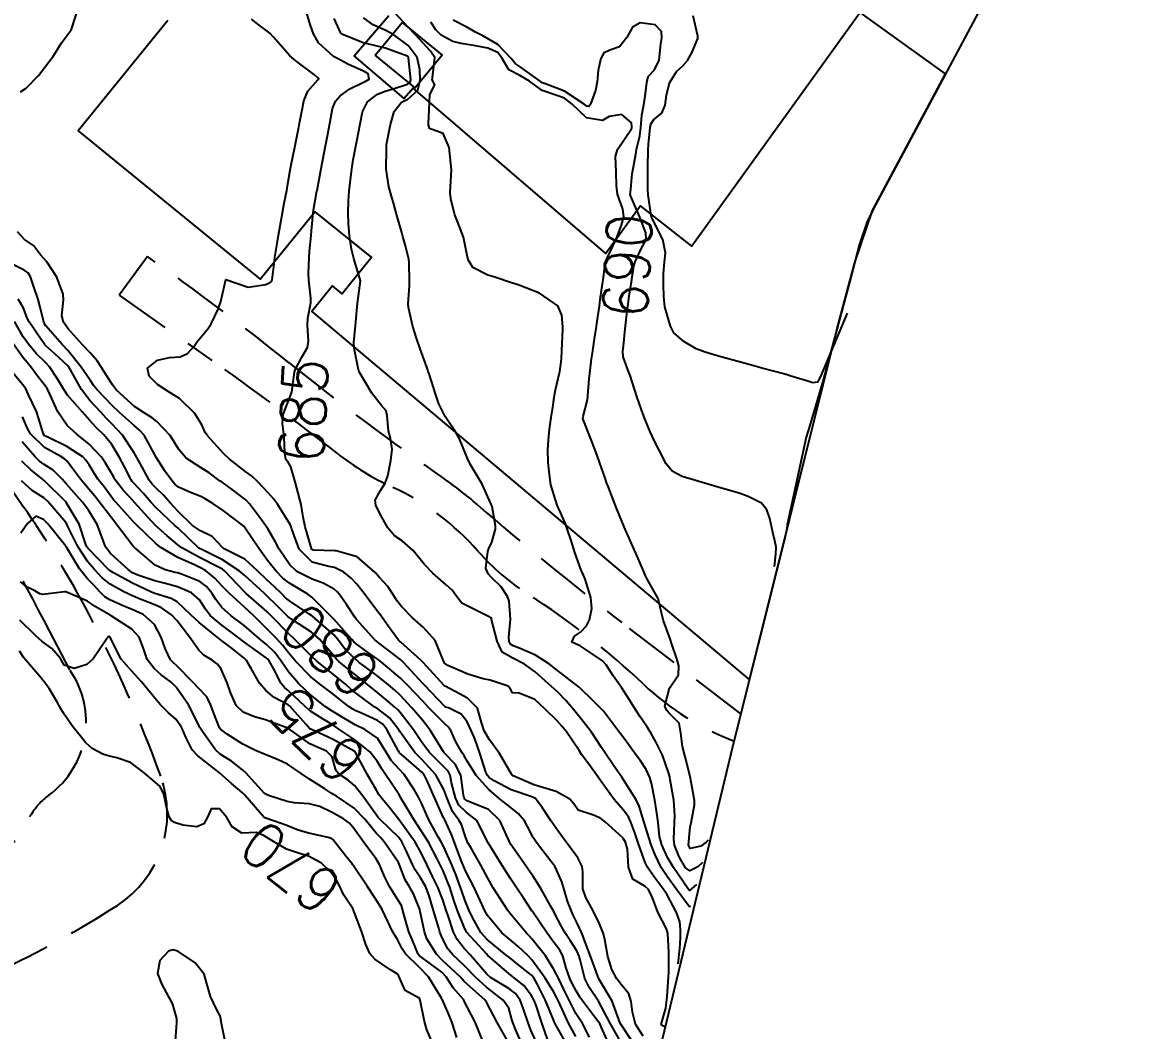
# Model space of a CAD drawing. Header units: metres. Extents: x 298520 to 308411, y 7433745 to 7450750.
# Drawn here: x 300615.8 to 300715.9, y 7446484.9 to 7446574.8 of the extents above; entities that cross this region are included whole.
import ezdxf
from ezdxf.enums import TextEntityAlignment as Align

# ---------------------------------------------------------------- set-up
doc = ezdxf.new("R2010")
doc.units = ezdxf.units.M
doc.header["$LTSCALE"] = 10
doc.linetypes.add('DASHED', pattern=[0.75, 0.5, -0.25])
for name, color, linetype in [('Area', 45, 'Continuous'), ('Cotas', 45, 'Continuous'), ('Curvas de Nivel 1m', 11, 'Continuous'), ('Curvas de Nivel 5m', 15, 'Continuous'), ('Edificações', 30, 'Continuous'), ('Vias Secundárias', 230, 'DASHED')]:
    doc.layers.add(name, color=color, linetype=linetype)
doc.styles.add('Style-STANDARD', font='STANDARD.shx')

msp = doc.modelspace()

# ---------------------------------------------------------------- linework, layer by layer
at = {"layer": 'Area'}
msp.add_polyline3d([(300715.94, 7446603.59, 692.84), (300691.58, 7446558, 695.87), (300691.55, 7446557.91, 695.95), (300691.09, 7446556.93, 696.17), (300690.4, 7446554.92, 696.86), (300689.6, 7446551.84, 697.11), (300687.2, 7446542.88, 696.89), (300685.98, 7446538.75, 697.65), (300685.67, 7446537.78, 697.34), (300683.99, 7446529.97, 698.82), (300683.94, 7446529.6, 698.91), (300683.72, 7446528.53, 699.07), (300679.14, 7446510.29, 690), (300672.63, 7446483.19, 680.59), (300671.78, 7446477.96, 678.68), (300671.01, 7446474.67, 679.31), (300670.6, 7446471.24, 676.88), (300669.1, 7446453.65, 670.8), (300667.66, 7446445.62, 668.31), (300667.32, 7446439.61, 668.87), (300666.65, 7446432.79, 668.11)], dxfattribs=at)
at = {"layer": 'Curvas de Nivel 1m', "flags": 128}
for points, elevation in [([(300615.61, 7446568.61), (300616.12, 7446568.92), (300617.21, 7446570.07), (300618.15, 7446571.3), (300618.48, 7446571.72), (300618.68, 7446572.05), (300619.25, 7446572.97), (300620.07, 7446574.04), (300620.11, 7446574.11), (300620.19, 7446574.29), (300620.73, 7446576.03), (300620.49, 7446577.77), (300620.4, 7446578.04), (300620.36, 7446578.17), (300620.24, 7446578.55), (300619.36, 7446580.05), (300618.26, 7446581), (300617.55, 7446581.35), (300616.27, 7446581.87), (300615.85, 7446582.09), (300614.29, 7446583.2)], 683), ([(300676.42, 7446499.85), (300676, 7446499.47), (300675.29, 7446499.1), (300674.91, 7446499.38), (300674.36, 7446500.34), (300673.92, 7446501.39), (300673.86, 7446501.92), (300673.94, 7446503.39), (300673.96, 7446504), (300673.88, 7446505.39), (300673.55, 7446507.23), (300673.52, 7446507.4), (300673.5, 7446507.5), (300673.4, 7446507.87), (300672.85, 7446509.41), (300672.28, 7446510.56), (300671.81, 7446511.42), (300671.45, 7446511.98), (300670.87, 7446512.84), (300670.48, 7446513.43), (300670.1, 7446514.07), (300669.48, 7446515.05), (300669.2, 7446515.45), (300668.47, 7446516.49), (300667.83, 7446517.47), (300667.52, 7446517.84), (300666.42, 7446518.59), (300665.53, 7446519.17), (300665.31, 7446519.27), (300664.76, 7446519.5), (300665.01, 7446520.03), (300665.55, 7446520.4), (300666.09, 7446520.95), (300666.36, 7446521.48), (300666.56, 7446522.49), (300666.47, 7446523.48), (300665.96, 7446525.13), (300665.8, 7446525.49), (300665.61, 7446525.93), (300665.05, 7446527.5), (300664.7, 7446528.56), (300664.39, 7446529.51), (300664.21, 7446530.06), (300663.67, 7446531.27), (300663.55, 7446531.52), (300663.47, 7446531.73), (300662.91, 7446533.53), (300662.77, 7446534.47), (300662.65, 7446535.53), (300662.62, 7446536.65), (300662.69, 7446537.53), (300662.79, 7446538.5), (300662.93, 7446539.53), (300663.04, 7446540.27), (300663.23, 7446541.53), (300663.31, 7446542.01), (300663.67, 7446543.52), (300663.7, 7446543.65), (300663.84, 7446544.76), (300663.89, 7446545.52), (300663.96, 7446547.43), (300663.97, 7446547.52), (300663.98, 7446547.62), (300663.88, 7446548.66), (300663.51, 7446549.52), (300661.9, 7446550.65), (300660.13, 7446551.33), (300659.91, 7446551.4), (300659.79, 7446551.44), (300659.4, 7446551.57), (300657.92, 7446552.05), (300657.27, 7446552.25), (300655.93, 7446552.94), (300655.53, 7446553.61), (300655.4, 7446554.16), (300655.11, 7446555.62), (300654.58, 7446557.03), (300654.35, 7446557.63), (300654.01, 7446558.91), (300653.91, 7446559.53), (300653.91, 7446559.63), (300654.03, 7446561.63), (300653.84, 7446563.63), (300653.31, 7446564.87), (300652.08, 7446565.32), (300651.99, 7446565.66), (300651.99, 7446565.75), (300652.07, 7446567.66), (300652.07, 7446567.69), (300652.11, 7446568.36), (300652.55, 7446569.23), (300652.33, 7446569.66), (300652.34, 7446569.86), (300652.55, 7446571.65), (300652.16, 7446572.22), (300650.84, 7446573.67), (300650.19, 7446574.38), (300648.97, 7446575.69)], 688), ([(300673.09, 7446485.2), (300673.06, 7446485.2), (300673.03, 7446485.21), (300672.96, 7446485.23), (300672.75, 7446485.4), (300673.15, 7446486.86), (300673.28, 7446487.89), (300673.41, 7446490.07), (300673.43, 7446491.85), (300673.34, 7446493.52), (300673.23, 7446493.92), (300672.45, 7446495.41), (300671.97, 7446496.7), (300671.62, 7446497.42), (300671.28, 7446497.73), (300670.2, 7446498.35), (300669.84, 7446499.44), (300669.73, 7446501.03), (300669.63, 7446501.45), (300669.55, 7446501.67), (300669.33, 7446502.04), (300667.74, 7446503.47), (300667.35, 7446503.76), (300666.79, 7446504.04), (300665.35, 7446504.52), (300664.94, 7446505.08), (300664.58, 7446505.5), (300663.37, 7446506.19), (300662.47, 7446506.43), (300661.38, 7446506.78), (300659.54, 7446507.57), (300659.44, 7446507.62), (300659.39, 7446507.71), (300658.31, 7446509.58), (300657.43, 7446510.79), (300656.95, 7446511.59), (300656.73, 7446512.32), (300656.36, 7446513.6), (300655.47, 7446514.51), (300654.76, 7446514.9), (300653.48, 7446515.56), (300653.38, 7446515.64), (300651.81, 7446517.36), (300651.54, 7446517.66), (300651.51, 7446517.68), (300651.3, 7446517.88), (300649.53, 7446519.49), (300649.42, 7446519.57), (300649.31, 7446519.68), (300648.57, 7446520.68), (300647.85, 7446521.71), (300647.73, 7446521.87), (300647.57, 7446522.1), (300646.35, 7446523.72), (300645.59, 7446524.66), (300645.08, 7446525.22), (300644.45, 7446525.74), (300643.61, 7446526.16), (300643.11, 7446526.26), (300641.62, 7446526.64), (300640.45, 7446527.79), (300639.77, 7446529.68), (300639.74, 7446529.8), (300639.66, 7446530.01), (300638.52, 7446531.82), (300638.16, 7446532.3), (300637.69, 7446532.83), (300636.74, 7446533.84), (300636.21, 7446534.34), (300635.71, 7446534.71), (300634.21, 7446535.87), (300633.73, 7446536.31), (300632.3, 7446537.89), (300632.08, 7446538.22), (300631.76, 7446538.9), (300631.15, 7446539.91), (300629.79, 7446541.25), (300628.67, 7446541.93), (300627.81, 7446542.48), (300627.08, 7446543.22), (300626.93, 7446543.95), (300627.83, 7446544.66), (300628.88, 7446544.89), (300629.83, 7446544.97), (300630.5, 7446545.25), (300631.08, 7446545.91), (300631.39, 7446546.36), (300631.86, 7446546.93), (300632.32, 7446547.44), (300632.61, 7446547.89), (300633.22, 7446549.22), (300633.46, 7446549.88), (300633.91, 7446551.87), (300635.91, 7446551.17), (300637.49, 7446551.41), (300637.91, 7446551.62), (300638.04, 7446551.82), (300638.26, 7446553.5), (300638.29, 7446553.82), (300638.53, 7446555.24), (300638.62, 7446555.81), (300638.81, 7446556.98), (300638.97, 7446557.81), (300639.13, 7446558.68), (300639.34, 7446559.81), (300639.44, 7446560.38), (300639.69, 7446561.8), (300639.74, 7446562.1), (300640.06, 7446563.66), (300640.09, 7446563.78), (300640.09, 7446563.8), (300640.42, 7446565.45), (300640.49, 7446565.8), (300640.75, 7446567.15), (300640.88, 7446567.79), (300641.24, 7446568.67), (300642.13, 7446569.66), (300642.22, 7446569.78), (300642.18, 7446569.83), (300642.13, 7446569.86), (300641.81, 7446570.11), (300640.15, 7446571.35), (300639.63, 7446571.81), (300638.18, 7446573.49), (300637.83, 7446573.83), (300636.89, 7446574.54), (300636.2, 7446575.07)], 684), ([(300675.38, 7446495.89), (300675.25, 7446495.91), (300674.14, 7446497.39), (300673.28, 7446498.59), (300672.75, 7446499.41), (300672.19, 7446500.53), (300671.85, 7446501.41), (300671.34, 7446503.03), (300671.25, 7446503.33), (300671.22, 7446503.42), (300670.79, 7446504.86), (300670.51, 7446505.43), (300669.39, 7446507.22), (300669.24, 7446507.45), (300668.85, 7446508), (300667.84, 7446509.47), (300667.42, 7446510.11), (300666.53, 7446511.48), (300665.46, 7446512.85), (300665.16, 7446513.19), (300664.91, 7446513.5), (300664.25, 7446514.29), (300663.48, 7446515.07), (300663, 7446515.52), (300661.5, 7446516.84), (300660.56, 7446517.55), (300659.52, 7446518.06), (300658.57, 7446518.62), (300658.11, 7446519.58), (300657.62, 7446521.53), (300657.61, 7446521.59), (300657.6, 7446521.63), (300657.56, 7446521.67), (300657.35, 7446521.8), (300655.57, 7446522.67), (300654.95, 7446522.99), (300654.45, 7446523.63), (300654.09, 7446524.14), (300653.59, 7446524.6), (300652.37, 7446525.65), (300651.61, 7446526.45), (300650.62, 7446527.67), (300649.64, 7446528.53), (300648.95, 7446528.99), (300648.35, 7446529.7), (300647.67, 7446530.92), (300647.29, 7446531.71), (300647.24, 7446532.17), (300647.7, 7446533.04), (300648.12, 7446533.7), (300648.36, 7446534.35), (300648.63, 7446535.7), (300648.74, 7446536.69), (300648.61, 7446537.7), (300648.42, 7446538.36), (300648.31, 7446539.7), (300648.2, 7446540.13), (300647.78, 7446540.64), (300646.95, 7446541.72), (300645.82, 7446543.63), (300645.77, 7446543.73), (300645.75, 7446543.81), (300645.35, 7446545.73), (300645.33, 7446546.26), (300645.48, 7446547.73), (300645.52, 7446548.09), (300645.66, 7446549.73), (300645.68, 7446549.94), (300645.91, 7446551.73), (300645.34, 7446553.74), (300645.12, 7446554.57), (300644.93, 7446555.74), (300644.86, 7446556.86), (300644.83, 7446557.74), (300644.84, 7446558.9), (300644.91, 7446559.74), (300645.02, 7446560.74), (300645.14, 7446561.74), (300645.26, 7446562.52), (300645.5, 7446563.74), (300645.59, 7446564.21), (300645.89, 7446565.73), (300645.92, 7446565.89), (300646.09, 7446566.81), (300646.54, 7446567.72), (300647.43, 7446568.39), (300648.12, 7446568.66), (300648.92, 7446568.9), (300650.13, 7446569.27), (300650.35, 7446569.45), (300650.4, 7446569.68), (300650.22, 7446571.62), (300650.2, 7446571.68), (300650.15, 7446571.74), (300650.02, 7446571.82), (300648.16, 7446572.48), (300647.17, 7446572.72), (300646.17, 7446572.98), (300644.27, 7446573.75), (300644.18, 7446573.82), (300643.59, 7446575.15)], 686), ([(300675.9, 7446497.87), (300675.27, 7446497.35), (300675.23, 7446497.38), (300675.12, 7446497.53), (300673.84, 7446499.39), (300673.31, 7446500.29), (300672.79, 7446501.41), (300672.59, 7446502.15), (300672.46, 7446503.41), (300672.33, 7446504.44), (300672.18, 7446505.41), (300671.89, 7446506.91), (300671.74, 7446507.42), (300671.4, 7446508.15), (300670.9, 7446508.92), (300670.51, 7446509.43), (300669.43, 7446510.9), (300669.02, 7446511.45), (300667.59, 7446513.34), (300667.49, 7446513.47), (300667.46, 7446513.5), (300666.69, 7446514.26), (300665.48, 7446515.44), (300665.46, 7446515.47), (300665.43, 7446515.49), (300663.5, 7446516.98), (300662.79, 7446517.53), (300661.52, 7446518.33), (300660.16, 7446518.92), (300659.53, 7446519.18), (300659.3, 7446519.33), (300659.19, 7446519.57), (300659.15, 7446519.95), (300659.29, 7446521.56), (300659.18, 7446523.17), (300659.04, 7446523.57), (300658.47, 7446524.45), (300657.6, 7446525.26), (300657.32, 7446525.59), (300657.09, 7446526.11), (300657.27, 7446527.59), (300657.38, 7446527.85), (300657.64, 7446528.43), (300657.96, 7446529.59), (300657.96, 7446529.88), (300657.67, 7446531.59), (300656.77, 7446533.6), (300655.72, 7446535.39), (300655.64, 7446535.53), (300655.6, 7446535.61), (300655.46, 7446535.88), (300654.74, 7446537.63), (300654.39, 7446538.26), (300653.77, 7446539.18), (300653.59, 7446539.45), (300653.47, 7446539.63), (300652.9, 7446540.76), (300652.61, 7446541.65), (300652.05, 7446543.43), (300651.96, 7446543.66), (300651.92, 7446543.76), (300651.83, 7446544.03), (300651.24, 7446545.67), (300650.91, 7446546.62), (300650.59, 7446547.67), (300650.2, 7446549.36), (300650.18, 7446549.68), (300650.28, 7446551.3), (300650.29, 7446551.68), (300650.27, 7446553.34), (300650.24, 7446553.68), (300649.95, 7446554.85), (300649.77, 7446555.49), (300649.71, 7446555.68), (300649.61, 7446556.04), (300649.14, 7446557.69), (300648.89, 7446558.58), (300648.56, 7446559.7), (300648.45, 7446560.13), (300648.22, 7446561.71), (300648.25, 7446563.52), (300648.24, 7446563.71), (300648.25, 7446563.89), (300648.59, 7446565.69), (300648.93, 7446566.85), (300649.58, 7446567.69), (300649.94, 7446567.85), (300650.11, 7446567.92), (300651.03, 7446568.76), (300651.24, 7446569.67), (300651.23, 7446570.58), (300650.99, 7446571.67), (300650.17, 7446572.73), (300648.89, 7446573.69), (300648.19, 7446574.07), (300647.04, 7446574.57), (300646.2, 7446575.2)], 687), ([(300676.94, 7446501.83), (300676.76, 7446501.66), (300676.29, 7446501.31), (300675.32, 7446501.1), (300675.18, 7446501.38), (300675.34, 7446503.02), (300675.41, 7446503.37), (300675.72, 7446505), (300675.72, 7446505.37), (300675.39, 7446507.18), (300675.35, 7446507.37), (300674.96, 7446508.93), (300674.84, 7446509.38), (300674.63, 7446510.18), (300674.48, 7446511.38), (300674.35, 7446512.28), (300673.46, 7446513.18), (300673.25, 7446513.4), (300673.07, 7446513.8), (300673.48, 7446515.4), (300674.29, 7446516.6), (300674.32, 7446517.39), (300674.14, 7446518.01), (300673.67, 7446519.4), (300673.64, 7446519.5), (300673.54, 7446519.79), (300672.95, 7446521.41), (300672.73, 7446522.24), (300672.46, 7446523.41), (300671.6, 7446524.92), (300671.42, 7446525.24), (300671.34, 7446525.42), (300671.17, 7446525.87), (300670.48, 7446527.44), (300670.22, 7446528.03), (300669.65, 7446529.31), (300669.61, 7446529.4), (300669.59, 7446529.44), (300669.01, 7446530.8), (300668.75, 7446531.45), (300668.17, 7446532.99), (300667.98, 7446533.47), (300667.9, 7446533.67), (300667.71, 7446534.21), (300667.26, 7446535.47), (300666.99, 7446536.23), (300666.53, 7446537.48), (300665.77, 7446539.37), (300665.75, 7446539.46), (300665.75, 7446539.49), (300665.77, 7446539.63), (300666.16, 7446541.12), (300666.19, 7446541.49), (300666.32, 7446542.98), (300666.37, 7446543.48), (300666.53, 7446544.79), (300666.64, 7446545.48), (300666.79, 7446546.55), (300666.93, 7446547.48), (300667.05, 7446548.31), (300667.23, 7446549.48), (300667.31, 7446550.07), (300667.5, 7446551.47), (300667.56, 7446551.84), (300667.79, 7446553.47), (300667.82, 7446553.59), (300667.95, 7446553.83), (300668.74, 7446555.46), (300669.21, 7446556.69), (300669.41, 7446557.45), (300669.31, 7446558.13), (300668.86, 7446559.46), (300668.76, 7446560.2), (300668.73, 7446561.46), (300668.67, 7446562.84), (300668.84, 7446563.46), (300670.08, 7446565.31), (300670.12, 7446565.4), (300670.12, 7446565.44), (300670.09, 7446565.83), (300669.24, 7446566.59), (300668.09, 7446566.39), (300667.51, 7446566.05), (300666.09, 7446566.29), (300664.79, 7446567.5), (300664.11, 7446568.03), (300663.34, 7446568.3), (300662.12, 7446568.71), (300660.99, 7446569.55), (300660.14, 7446570.06), (300659.14, 7446570.57), (300658.56, 7446571.58), (300658.16, 7446572.1), (300657.27, 7446572.49), (300656.17, 7446572.7), (300654.89, 7446572.91), (300654.17, 7446573.09), (300653.13, 7446573.65), (300652.65, 7446574.12), (300652.19, 7446574.82)], 689), ([(300689.33, 7446548.86), (300686.96, 7446543.21), (300686.68, 7446542.7), (300686.27, 7446542.64), (300685.82, 7446542.78), (300684.22, 7446543.27), (300683.91, 7446543.37), (300683.82, 7446543.39), (300683.68, 7446543.43), (300681.83, 7446543.91), (300681, 7446544.14), (300679.83, 7446544.48), (300679.17, 7446544.66), (300677.84, 7446545.01), (300676.65, 7446545.36), (300675.85, 7446545.68), (300674.77, 7446546.31), (300673.87, 7446547.11), (300673.71, 7446547.4), (300673.58, 7446547.7), (300673.06, 7446549.41), (300672.99, 7446550.33), (300672.95, 7446551.41), (300672.95, 7446552.39), (300673.05, 7446553.41), (300673.14, 7446554.22), (300672.9, 7446555.41), (300671.98, 7446557.24), (300671.89, 7446557.42), (300671.84, 7446557.57), (300671.57, 7446559.42), (300671.55, 7446559.89), (300671.54, 7446561.42), (300671.55, 7446561.91), (300671.57, 7446563.42), (300671.61, 7446563.89), (300671.76, 7446565.42), (300671.81, 7446565.7), (300672.09, 7446566.13), (300672.81, 7446566.7), (300673.09, 7446567.41), (300673.22, 7446568.3), (300673.49, 7446569.4), (300674.14, 7446570.45), (300674.65, 7446570.88), (300675.1, 7446571.38), (300675.48, 7446572.07), (300676, 7446573.37), (300676, 7446573.56), (300675.58, 7446575.38)], 691), ([(300671.12, 7446484.36), (300670.46, 7446485.43), (300670.19, 7446486.48), (300670.07, 7446487.44), (300669.86, 7446488.14), (300669.17, 7446488.97), (300668.78, 7446489.45), (300668.35, 7446490.29), (300667.98, 7446491.46), (300667.71, 7446492.97), (300667.59, 7446493.47), (300667.23, 7446494.38), (300666.71, 7446495.48), (300666.03, 7446496.72), (300665.76, 7446497.49), (300665.75, 7446499.02), (300665.69, 7446499.49), (300665.3, 7446500.25), (300664.4, 7446501.5), (300663.93, 7446502.11), (300663.34, 7446502.94), (300662.93, 7446503.52), (300662.13, 7446504.76), (300661.54, 7446505.54), (300661.36, 7446505.65), (300661.2, 7446505.71), (300659.37, 7446506.34), (300657.85, 7446507.12), (300657.39, 7446507.44), (300657.25, 7446507.59), (300657.09, 7446507.9), (300656.58, 7446509.6), (300656.09, 7446510.95), (300655.8, 7446511.61), (300655.45, 7446512.39), (300654.91, 7446513.07), (300653.76, 7446513.64), (300653.54, 7446513.71), (300653.46, 7446513.76), (300651.63, 7446515.66), (300651.49, 7446515.81), (300649.77, 7446517.68), (300649.52, 7446517.92), (300648.52, 7446518.7), (300647.53, 7446519.43), (300647.2, 7446519.71), (300645.56, 7446521.53), (300645.41, 7446521.73), (300644.69, 7446522.86), (300644.04, 7446523.75), (300643.83, 7446524), (300643.59, 7446524.22), (300642.6, 7446524.77), (300641.6, 7446525.11), (300640.26, 7446525.79), (300639.61, 7446526.4), (300638.66, 7446527.81), (300638.31, 7446528.49), (300637.65, 7446529.62), (300637.5, 7446529.83), (300637.09, 7446530.41), (300636.02, 7446531.85), (300635.69, 7446532.19), (300634.35, 7446533.21), (300633.7, 7446533.68), (300633.59, 7446533.76), (300633.42, 7446533.87), (300632.42, 7446534.6), (300631.71, 7446535.05), (300630.37, 7446535.91), (300629.73, 7446536.69), (300628.96, 7446537.93), (300627.77, 7446539.18), (300627.34, 7446539.51), (300626.62, 7446539.96), (300625.78, 7446540.52), (300624.17, 7446541.99), (300623.81, 7446542.46), (300623.21, 7446543.39), (300622.82, 7446544.01), (300622.43, 7446544.61), (300621.84, 7446545.29), (300621.14, 7446546.03), (300619.86, 7446547.45), (300619.45, 7446548.04), (300619.3, 7446548.62), (300619.43, 7446550.04), (300619.41, 7446550.54), (300618.85, 7446552.05), (300617.94, 7446553.43), (300617.64, 7446553.76), (300617.38, 7446554.07), (300616.75, 7446554.88), (300615.96, 7446555.42), (300615.33, 7446556.1)], 683), ([(300670.44, 7446483.43), (300669.13, 7446485.41), (300669.11, 7446485.45), (300669.08, 7446485.5), (300668.36, 7446487.46), (300667.17, 7446489.47), (300666.43, 7446491.48), (300665.97, 7446492.73), (300665.7, 7446493.49), (300665.23, 7446494.49), (300664.89, 7446495.15), (300664.73, 7446495.5), (300664.38, 7446496.38), (300664.05, 7446497.51), (300663.89, 7446498.12), (300663.29, 7446499.47), (300663.26, 7446499.52), (300663.12, 7446499.69), (300661.67, 7446501.54), (300661.33, 7446502.07), (300660.83, 7446503.04), (300660.55, 7446503.55), (300659.99, 7446504.21), (300659.35, 7446504.71), (300658.26, 7446505.58), (300657.37, 7446506.36), (300656.24, 7446507.6), (300655.41, 7446508.95), (300655.16, 7446509.36), (300654.98, 7446509.62), (300654.44, 7446510.61), (300653.99, 7446511.63), (300653.75, 7446511.94), (300653.45, 7446512.22), (300652.02, 7446513.65), (300651.47, 7446514.23), (300650.12, 7446515.67), (300649.49, 7446516.28), (300647.8, 7446517.71), (300647.64, 7446517.83), (300647.52, 7446517.92), (300646.84, 7446518.4), (300645.53, 7446519.35), (300645.33, 7446519.53), (300645.16, 7446519.74), (300643.56, 7446521.54), (300643.35, 7446521.76), (300641.58, 7446523.52), (300641.23, 7446523.78), (300639.59, 7446524.75), (300639, 7446525.22), (300638.4, 7446525.82), (300637.62, 7446526.78), (300636.88, 7446527.84), (300635.65, 7446529.68), (300635.51, 7446529.85), (300633.67, 7446531.26), (300632.74, 7446531.88), (300632.08, 7446532.29), (300631.69, 7446532.5), (300630.75, 7446532.85), (300629.7, 7446533.32), (300629.38, 7446533.6), (300629.09, 7446533.93), (300628.5, 7446534.72), (300627.72, 7446535.95), (300626.63, 7446537.96), (300626.21, 7446538.42), (300625.76, 7446538.79), (300624.42, 7446539.98), (300623.78, 7446540.6), (300622.44, 7446542.01), (300622.15, 7446542.36), (300621.81, 7446542.86), (300621.02, 7446544.03), (300619.84, 7446545.48), (300619.31, 7446546.05), (300617.87, 7446547.72), (300617.69, 7446548.06), (300617.34, 7446549.52), (300617.17, 7446550.07), (300616.78, 7446551.21), (300616.5, 7446552.08), (300616.29, 7446552.45), (300615.93, 7446552.7), (300614.79, 7446553.24)], 682), ([(300669.11, 7446483.88), (300668.21, 7446485.46), (300667.15, 7446487.47), (300666.34, 7446488.65), (300665.93, 7446489.48), (300665.53, 7446491.15), (300665.43, 7446491.49), (300665.21, 7446491.95), (300664.61, 7446492.89), (300664.2, 7446493.51), (300663.85, 7446494.13), (300663.24, 7446495.32), (300663.13, 7446495.52), (300662.99, 7446495.78), (300662.01, 7446497.53), (300661.28, 7446498.66), (300660.92, 7446499.18), (300660.66, 7446499.55), (300659.32, 7446501.45), (300659.26, 7446501.57), (300659.21, 7446501.68), (300658.34, 7446503.58), (300657.35, 7446504.57), (300655.78, 7446505.19), (300655.36, 7446505.36), (300655.23, 7446505.48), (300655.17, 7446505.61), (300655.12, 7446505.86), (300654.86, 7446507.62), (300654.38, 7446508.61), (300653.41, 7446509.61), (300653.39, 7446509.64), (300653.34, 7446509.72), (300652.13, 7446511.65), (300651.45, 7446512.54), (300650.48, 7446513.67), (300649.47, 7446514.76), (300649, 7446515.21), (300648.43, 7446515.7), (300647.49, 7446516.45), (300645.79, 7446517.73), (300645.52, 7446517.94), (300644.6, 7446518.82), (300643.9, 7446519.75), (300643.54, 7446520.16), (300641.67, 7446521.78), (300641.56, 7446521.87), (300641.32, 7446522.02), (300639.58, 7446523.18), (300639.24, 7446523.46), (300638.9, 7446523.81), (300638.23, 7446524.46), (300637.59, 7446525.04), (300636.77, 7446525.84), (300635.62, 7446526.9), (300633.72, 7446527.87), (300633.63, 7446527.94), (300632.69, 7446528.93), (300631.65, 7446529.44), (300630.95, 7446529.91), (300629.67, 7446531.16), (300628.94, 7446531.93), (300628.35, 7446532.6), (300627.7, 7446533.25), (300627.35, 7446533.6), (300627.09, 7446533.96), (300626.6, 7446534.85), (300625.97, 7446535.97), (300625.73, 7446536.39), (300624.71, 7446537.98), (300623.76, 7446538.99), (300623.25, 7446539.48), (300622.76, 7446540.01), (300621.79, 7446541.07), (300621.03, 7446542.03), (300620.05, 7446543.81), (300619.92, 7446544.04), (300619.82, 7446544.15), (300618.66, 7446545.22), (300617.84, 7446545.97), (300617.8, 7446546.01), (300617.76, 7446546.06), (300617.5, 7446546.42), (300616.36, 7446548.08), (300616.2, 7446548.41), (300615.88, 7446549.29), (300615.4, 7446550.09)], 681), ([(300666.35, 7446484.25), (300665.71, 7446485.49), (300665.48, 7446485.84), (300665.14, 7446486.37), (300664.56, 7446487.51), (300664.09, 7446488.44), (300663.57, 7446489.51), (300663.18, 7446490.3), (300662.42, 7446491.53), (300661.22, 7446493.03), (300660.97, 7446493.29), (300660.72, 7446493.55), (300659.25, 7446495.33), (300659.07, 7446495.57), (300658.68, 7446496.15), (300657.77, 7446497.58), (300657.28, 7446498.44), (300656.65, 7446499.6), (300655.75, 7446501.18), (300655.5, 7446501.61), (300655.33, 7446502.04), (300654.94, 7446503.22), (300654.69, 7446503.62), (300654.13, 7446504.4), (300653.61, 7446505.64), (300653.37, 7446506.35), (300652.65, 7446507.65), (300651.41, 7446508.99), (300650.77, 7446509.67), (300649.44, 7446511.54), (300649.35, 7446511.68), (300648.51, 7446512.75), (300647.46, 7446513.54), (300647.19, 7446513.71), (300645.48, 7446514.98), (300645.07, 7446515.32), (300644.59, 7446515.74), (300643.5, 7446516.64), (300642.07, 7446517.77), (300641.52, 7446518.29), (300640.02, 7446519.8), (300639.54, 7446520.24), (300637.99, 7446521.82), (300637.78, 7446522.04), (300637.57, 7446522.24), (300635.73, 7446523.85), (300635.58, 7446523.99), (300633.8, 7446525.87), (300633.61, 7446526.01), (300633.32, 7446526.16), (300631.62, 7446527.01), (300630, 7446527.92), (300629.64, 7446528.17), (300628.69, 7446528.98), (300627.65, 7446529.9), (300627.6, 7446529.95), (300626.97, 7446530.65), (300625.78, 7446531.97), (300625.73, 7446532.02), (300625.68, 7446532.07), (300624.77, 7446533.05), (300624.05, 7446533.99), (300623.92, 7446534.21), (300623.71, 7446534.58), (300623.19, 7446535.47), (300622.82, 7446536), (300621.74, 7446537.16), (300620.65, 7446538.03), (300619.76, 7446538.83), (300618.94, 7446540.05), (300618.23, 7446541.62), (300618.01, 7446542.06), (300617.81, 7446542.36), (300617.06, 7446543.32), (300616.5, 7446544.08), (300616.19, 7446544.45), (300615.83, 7446544.88), (300614.98, 7446546.1)], 679), ([(300665.12, 7446484.32), (300664.48, 7446485.51), (300663.9, 7446486.76), (300663.55, 7446487.52), (300663.42, 7446487.78), (300663.16, 7446488.26), (300662.4, 7446489.53), (300661.2, 7446491.16), (300660.84, 7446491.55), (300660, 7446492.35), (300659.22, 7446493.01), (300658.54, 7446493.58), (300657.25, 7446495.12), (300656.99, 7446495.59), (300656.78, 7446496.07), (300656.06, 7446497.6), (300655.29, 7446499.1), (300655.13, 7446499.46), (300655.07, 7446499.61), (300654.91, 7446500.01), (300654.31, 7446501.63), (300654.04, 7446502.34), (300653.44, 7446503.64), (300653.41, 7446503.71), (300653.34, 7446503.83), (300652.51, 7446505.65), (300651.85, 7446507.19), (300651.6, 7446507.66), (300651.4, 7446507.89), (300649.76, 7446509.32), (300649.41, 7446509.62), (300649.38, 7446509.65), (300649.37, 7446509.68), (300649.31, 7446509.78), (300648.28, 7446511.7), (300647.92, 7446512.18), (300647.45, 7446512.51), (300646, 7446513.18), (300645.46, 7446513.41), (300645.25, 7446513.52), (300644.91, 7446513.74), (300644.09, 7446514.38), (300643.47, 7446514.9), (300642.28, 7446515.77), (300641.49, 7446516.41), (300640.12, 7446517.79), (300639.52, 7446518.52), (300638.96, 7446519.24), (300638.43, 7446519.82), (300637.55, 7446520.72), (300636.42, 7446521.84), (300635.57, 7446522.62), (300634.21, 7446523.86), (300633.59, 7446524.51), (300632.93, 7446525.22), (300632.09, 7446525.89), (300631.61, 7446526.17), (300631.12, 7446526.4), (300629.62, 7446527.05), (300628.11, 7446527.94), (300627.84, 7446528.15), (300627.64, 7446528.33), (300625.94, 7446529.97), (300625.66, 7446530.26), (300624.11, 7446531.99), (300623.91, 7446532.21), (300623.69, 7446532.5), (300623.05, 7446533.35), (300622.54, 7446534.01), (300622.2, 7446534.51), (300621.72, 7446535.31), (300621.43, 7446535.74), (300621.16, 7446536.03), (300619.74, 7446536.97), (300618.03, 7446537.78), (300617.75, 7446537.92), (300617.64, 7446538.06), (300617.22, 7446539.52), (300617.02, 7446540.07), (300616.31, 7446541.57), (300616.07, 7446542.09), (300615.97, 7446542.25), (300615.81, 7446542.47), (300614.44, 7446544.1)], 678), ([(300664.39, 7446483.51), (300663.4, 7446485.25), (300663.26, 7446485.52), (300663.14, 7446485.82), (300662.43, 7446487.53), (300661.67, 7446489.03), (300661.37, 7446489.54), (300661.18, 7446489.78), (300660.06, 7446490.69), (300659.2, 7446491.36), (300658.93, 7446491.57), (300657.22, 7446492.96), (300656.65, 7446493.6), (300655.91, 7446494.94), (300655.6, 7446495.61), (300655.26, 7446496.42), (300654.95, 7446497.29), (300654.84, 7446497.62), (300654.42, 7446498.76), (300654.07, 7446499.63), (300653.32, 7446501.3), (300653.14, 7446501.64), (300652.85, 7446502.12), (300652.03, 7446503.65), (300651.36, 7446505.14), (300651.11, 7446505.66), (300650.73, 7446506.3), (300649.81, 7446507.68), (300649.4, 7446508.13), (300648.65, 7446508.94), (300648.2, 7446509.7), (300647.43, 7446510.93), (300646.31, 7446511.72), (300645.45, 7446512.12), (300644.43, 7446512.72), (300643.46, 7446513.32), (300642.77, 7446513.77), (300641.47, 7446514.79), (300640.42, 7446515.79), (300639.5, 7446516.86), (300638.84, 7446517.81), (300638.28, 7446518.58), (300637.53, 7446519.3), (300636.89, 7446519.84), (300635.55, 7446520.99), (300634.39, 7446521.86), (300633.57, 7446522.58), (300633.02, 7446523.32), (300632.67, 7446523.88), (300632.18, 7446524.48), (300631.59, 7446524.9), (300629.96, 7446525.56), (300629.6, 7446525.68), (300629.41, 7446525.73), (300628.49, 7446525.94), (300627.61, 7446526.36), (300625.75, 7446527.97), (300625.63, 7446528.1), (300624.2, 7446529.98), (300623.66, 7446530.67), (300622.63, 7446532.01), (300622.22, 7446532.54), (300621.69, 7446533.16), (300620.96, 7446534.03), (300620.42, 7446534.75), (300619.72, 7446535.69), (300619.54, 7446535.86), (300619.2, 7446536.05), (300617.74, 7446536.87), (300616.5, 7446538.08), (300616.23, 7446538.55), (300615.77, 7446539.59)], 677), ([(300662.63, 7446484), (300662.1, 7446485.53), (300661.6, 7446487.09), (300661.42, 7446487.54), (300661.16, 7446488.02), (300660.48, 7446488.87), (300659.62, 7446489.56), (300659.18, 7446489.9), (300657.26, 7446491.59), (300657.2, 7446491.65), (300655.42, 7446493.61), (300655.23, 7446493.91), (300654.55, 7446495.62), (300654.21, 7446496.58), (300653.88, 7446497.63), (300653.72, 7446498.07), (300653.29, 7446499.09), (300653.03, 7446499.64), (300652.77, 7446500.17), (300651.99, 7446501.65), (300651.33, 7446502.68), (300650.67, 7446503.67), (300649.63, 7446505.4), (300649.48, 7446505.68), (300649.37, 7446505.87), (300648.65, 7446506.96), (300648.15, 7446507.7), (300647.85, 7446508.15), (300647.4, 7446508.88), (300646.77, 7446509.72), (300645.43, 7446510.8), (300644, 7446511.75), (300643.66, 7446511.98), (300643.45, 7446512.11), (300642.6, 7446512.62), (300641.46, 7446513.35), (300640.96, 7446513.79), (300639.48, 7446515.18), (300639.14, 7446515.47), (300638.85, 7446515.81), (300638.16, 7446517.16), (300637.77, 7446517.83), (300637.66, 7446517.98), (300637.52, 7446518.11), (300636.57, 7446518.79), (300635.53, 7446519.53), (300635.09, 7446519.85), (300633.55, 7446521.01), (300632.52, 7446521.89), (300632.1, 7446522.43), (300631.58, 7446523.29), (300630.86, 7446523.91), (300629.59, 7446524.44), (300628.42, 7446524.77), (300627.59, 7446524.98), (300626.07, 7446525.49), (300625.6, 7446525.7), (300625.19, 7446525.97), (300623.62, 7446527.4), (300623.18, 7446528), (300622.78, 7446529.14), (300622.45, 7446530.01), (300621.67, 7446531.28), (300621.1, 7446532.03), (300619.7, 7446533.6), (300619.31, 7446534.04), (300618.5, 7446534.85), (300617.72, 7446535.36), (300617.31, 7446535.65), (300616.88, 7446536.07), (300615.74, 7446537.36)], 676), ([(300660.37, 7446483.55), (300659.79, 7446484.89), (300659.52, 7446485.56), (300659.42, 7446485.85), (300659.15, 7446486.85), (300658.65, 7446487.57), (300657.16, 7446488.73), (300656.17, 7446489.6), (300655.19, 7446490.61), (300654.14, 7446491.63), (300653.72, 7446492.15), (300653.22, 7446493.13), (300653.01, 7446493.64), (300652.9, 7446493.97), (300652.42, 7446495.65), (300652.05, 7446496.87), (300651.74, 7446497.66), (300651.28, 7446498.47), (300650.81, 7446499.19), (300650.57, 7446499.67), (300649.95, 7446501.04), (300649.61, 7446501.68), (300649.33, 7446502.06), (300648.52, 7446502.88), (300647.65, 7446503.71), (300647.51, 7446503.87), (300647.35, 7446504.07), (300646.15, 7446505.72), (300645.38, 7446506.7), (300644.83, 7446507.18), (300643.96, 7446507.75), (300643.72, 7446508.07), (300643.41, 7446509.28), (300642.9, 7446509.77), (300641.42, 7446510.44), (300639.51, 7446511.8), (300639.44, 7446511.84), (300637.99, 7446512.37), (300637.45, 7446512.57), (300636.46, 7446512.83), (300635.46, 7446513.25), (300634.84, 7446513.86), (300634.32, 7446515.02), (300634.03, 7446515.86), (300633.5, 7446517.09), (300633.18, 7446517.55), (300632.69, 7446517.88), (300631.96, 7446518.34), (300631.52, 7446518.79), (300630.7, 7446519.91), (300629.56, 7446521.39), (300629.08, 7446521.93), (300628.19, 7446522.56), (300627.57, 7446522.83), (300626.13, 7446523.41), (300625.58, 7446523.64), (300624.83, 7446523.98), (300623.59, 7446524.66), (300622.86, 7446525.26), (300622.16, 7446526.01), (300621.61, 7446526.66), (300620.7, 7446528.03), (300619.8, 7446529.89), (300619.74, 7446530.04), (300619.65, 7446530.17), (300618.05, 7446532.06), (300617.69, 7446532.37), (300616.65, 7446533.04), (300615.7, 7446533.89)], 674), ([(300659.11, 7446483.79), (300658.11, 7446485.58), (300657.15, 7446487.39), (300657, 7446487.59), (300655.17, 7446489.23), (300654.99, 7446489.43), (300654.83, 7446489.62), (300653.2, 7446491.12), (300652.69, 7446491.65), (300651.85, 7446493.02), (300651.62, 7446493.66), (300651.25, 7446495.48), (300651.21, 7446495.66), (300650.65, 7446497.05), (300650.28, 7446497.67), (300649.9, 7446498.31), (300649.37, 7446499.68), (300649.3, 7446499.85), (300648.04, 7446501.7), (300647.7, 7446502.08), (300647.33, 7446502.47), (300646.31, 7446503.72), (300645.36, 7446504.7), (300643.77, 7446505.75), (300643.52, 7446505.9), (300643.38, 7446505.99), (300642.74, 7446506.41), (300641.39, 7446507.28), (300640.64, 7446507.79), (300639.4, 7446508.61), (300638.59, 7446509), (300637.41, 7446509.47), (300636.57, 7446509.84), (300635.42, 7446510.41), (300634.02, 7446511.28), (300633.44, 7446511.73), (300633.35, 7446511.87), (300632.81, 7446513.23), (300632.58, 7446513.88), (300632.21, 7446514.63), (300631.49, 7446515.41), (300630.99, 7446515.91), (300629.51, 7446517.43), (300629.25, 7446517.66), (300628.98, 7446517.93), (300628.51, 7446518.93), (300628.16, 7446519.94), (300627.55, 7446521.09), (300626.55, 7446521.96), (300625.57, 7446522.41), (300624.83, 7446522.72), (300623.58, 7446523.27), (300623.13, 7446523.55), (300622.69, 7446524), (300622.15, 7446524.58), (300621.59, 7446525.15), (300620.86, 7446526.03), (300619.69, 7446527.98), (300619.65, 7446528.04), (300619.63, 7446528.07), (300618.04, 7446530.06), (300617.66, 7446530.43), (300616.98, 7446530.75), (300616.23, 7446530.08), (300615.64, 7446529.23)], 673), ([(300656.86, 7446483.84), (300656.16, 7446485.6), (300655.15, 7446487.53), (300655.13, 7446487.58), (300655.1, 7446487.61), (300654.19, 7446488.65), (300653.57, 7446489.63), (300653.18, 7446490.06), (300651.71, 7446491.14), (300651.2, 7446491.51), (300651.08, 7446491.66), (300650.52, 7446492.97), (300650.25, 7446493.67), (300649.83, 7446495.1), (300649.68, 7446495.68), (300649.57, 7446496), (300649.26, 7446496.51), (300648.51, 7446497.7), (300648.1, 7446498.52), (300647.59, 7446499.71), (300647.3, 7446500.19), (300646.17, 7446501.72), (300645.33, 7446502.89), (300644.95, 7446503.35), (300644.42, 7446503.74), (300643.35, 7446504.33), (300642.29, 7446504.84), (300641.36, 7446505.08), (300640, 7446505.16), (300639.37, 7446505.29), (300637.73, 7446505.82), (300637.48, 7446505.93), (300637.37, 7446506.01), (300635.69, 7446507.85), (300635.4, 7446508.12), (300634.41, 7446508.87), (300633.41, 7446509.52), (300632.99, 7446509.88), (300631.89, 7446511.45), (300631.6, 7446511.9), (300631.54, 7446512), (300631.45, 7446512.22), (300630.57, 7446513.91), (300629.49, 7446515.5), (300629.05, 7446515.93), (300628.16, 7446516.6), (300627.51, 7446517.16), (300626.91, 7446517.96), (300626.56, 7446518.92), (300626.18, 7446519.96), (300625.54, 7446520.67), (300623.69, 7446521.86), (300623.56, 7446521.93), (300623.44, 7446521.99), (300622.25, 7446522.69), (300621.57, 7446523.16), (300619.64, 7446523.98), (300619.58, 7446523.99), (300619.52, 7446523.98), (300617.58, 7446523.75), (300617.33, 7446523.81), (300616.89, 7446524.07), (300616.01, 7446524.51), (300615.59, 7446524.87)], 672), ([(300654.51, 7446484.22), (300654.07, 7446485.63), (300653.8, 7446486.29), (300653.2, 7446487.64), (300653.19, 7446487.67), (300653.15, 7446487.74), (300652, 7446489.65), (300651.19, 7446490.48), (300649.95, 7446491.68), (300649.65, 7446492.13), (300649.22, 7446492.97), (300648.79, 7446493.69), (300648.36, 7446494.58), (300647.82, 7446495.7), (300647.26, 7446496.61), (300646.51, 7446497.72), (300645.29, 7446499.56), (300645.22, 7446499.66), (300645.17, 7446499.73), (300644.63, 7446500.41), (300643.57, 7446501.76), (300643.45, 7446501.89), (300643.33, 7446501.97), (300643.03, 7446502.06), (300641.33, 7446502.47), (300640.38, 7446502.74), (300639.34, 7446503.13), (300638.85, 7446503.32), (300637.4, 7446503.83), (300637.34, 7446503.87), (300635.62, 7446505.85), (300635.38, 7446506.09), (300634.42, 7446506.9), (300633.39, 7446507.82), (300633.32, 7446507.88), (300631.41, 7446509.37), (300630.91, 7446509.9), (300630.39, 7446510.95), (300629.96, 7446511.91), (300629.45, 7446512.64), (300628.76, 7446513.23), (300628.06, 7446513.94), (300627.47, 7446514.65), (300626.39, 7446515.96), (300625.5, 7446516.95), (300624.58, 7446517.98), (300623.6, 7446519.92), (300623.56, 7446519.99), (300623.53, 7446520.01), (300623.5, 7446520.02), (300623.42, 7446519.99), (300623.21, 7446519.67), (300622.07, 7446518.01), (300621.51, 7446517.5), (300620.38, 7446517.15), (300619.51, 7446517.44), (300619.28, 7446517.81), (300619.16, 7446518.05), (300618.4, 7446518.94), (300617.53, 7446519.57), (300616.93, 7446520.08), (300615.55, 7446521.47)], 671), ([(300633.86, 7446483.87), (300633.52, 7446485.48), (300633.46, 7446485.88), (300633.41, 7446486.15), (300633.14, 7446486.64), (300632.55, 7446487.89), (300632.32, 7446488.73), (300631.97, 7446489.89), (300631.19, 7446490.89), (300629.62, 7446491.92), (300629.2, 7446492.06), (300628.79, 7446491.93), (300628.04, 7446491.09), (300627.81, 7446489.94), (300628.2, 7446488.97), (300628.77, 7446487.93), (300628.91, 7446487.68), (300629.15, 7446487.18), (300629.5, 7446485.92), (300629.51, 7446485.53), (300629.39, 7446483.92)], 669)]:
    msp.add_lwpolyline(points, dxfattribs=dict(at, elevation=elevation))
at = {"layer": 'Curvas de Nivel 5m', "flags": 128}
for points, elevation in [([(300674.27, 7446490.79), (300674.4, 7446492.17), (300674.46, 7446493.12), (300674.47, 7446493.87), (300674.4, 7446494.56), (300674.1, 7446495.39), (300673.27, 7446496.96), (300672.99, 7446497.4), (300672.09, 7446498.6), (300671.51, 7446499.42), (300671.3, 7446499.83), (300670.75, 7446501.43), (300670.38, 7446502.48), (300670.03, 7446503.44), (300669.82, 7446503.92), (300669.35, 7446504.55), (300668.54, 7446505.46), (300667.39, 7446507.07), (300667.11, 7446507.47), (300666.28, 7446508.61), (300665.64, 7446509.49), (300665.42, 7446509.84), (300664.31, 7446511.51), (300663.92, 7446511.99), (300663.45, 7446512.49), (300662.4, 7446513.53), (300661.47, 7446514.38), (300660.08, 7446514.95), (300659.48, 7446514.99), (300659.28, 7446515.36), (300659.1, 7446515.57), (300657.49, 7446516.12), (300656.86, 7446516.23), (300655.5, 7446516.64), (300653.72, 7446517.42), (300653.51, 7446517.56), (300653.43, 7446517.64), (300653.34, 7446517.82), (300652.58, 7446519.65), (300651.55, 7446520.81), (300650.56, 7446521.67), (300649.57, 7446522.68), (300649.14, 7446523.25), (300648.87, 7446523.69), (300648.37, 7446524.47), (300647.6, 7446525.31), (300647.23, 7446525.71), (300645.62, 7446527.1), (300643.74, 7446527.64), (300643.63, 7446527.64), (300641.69, 7446527.72), (300641.63, 7446527.74), (300641.59, 7446527.78), (300641.55, 7446527.86), (300640.98, 7446529.79), (300640.82, 7446530.64), (300640.64, 7446531.79), (300640.26, 7446533.23), (300640.11, 7446533.8), (300639.72, 7446535.14), (300639.47, 7446535.55), (300639.28, 7446535.81), (300639.18, 7446536.36), (300639.13, 7446537.81), (300638.96, 7446539), (300639.03, 7446539.81), (300639.79, 7446541.8), (300640.04, 7446543.58), (300640.11, 7446543.8), (300640.7, 7446544.93), (300641.2, 7446545.79), (300641.3, 7446546.34), (300641.2, 7446547.79), (300641.24, 7446548.42), (300641.49, 7446549.78), (300641.5, 7446550.18), (300641.32, 7446551.79), (300641.3, 7446552.41), (300641.35, 7446553.79), (300641.38, 7446554.36), (300641.52, 7446555.78), (300641.56, 7446556.19), (300641.71, 7446557.78), (300641.74, 7446558.04), (300642.01, 7446559.6), (300642.04, 7446559.78), (300642.05, 7446559.81), (300642.41, 7446561.77), (300642.67, 7446563.15), (300642.79, 7446563.77), (300642.97, 7446564.67), (300643.19, 7446565.76), (300643.44, 7446567.1), (300643.69, 7446567.76), (300644.11, 7446568.25), (300644.98, 7446568.88), (300646.13, 7446569.43), (300646.34, 7446569.51), (300646.69, 7446569.72), (300646.6, 7446570.19), (300646.14, 7446570.47), (300644.85, 7446571.04), (300644.15, 7446571.42), (300643.93, 7446571.54), (300643.52, 7446571.76), (300642.17, 7446572.96), (300641.72, 7446573.78), (300641.47, 7446574.51), (300641.08, 7446575.79)], 685), ([(300682.85, 7446526.24), (300682.98, 7446527.34), (300682.99, 7446527.99), (300682.89, 7446528.53), (300682.71, 7446529.29), (300682.42, 7446530.53), (300682.15, 7446531.3), (300681.68, 7446531.9), (300680.5, 7446532.51), (300679.69, 7446532.79), (300677.7, 7446533.35), (300675.71, 7446533.96), (300674.61, 7446534.28), (300673.72, 7446534.75), (300673.2, 7446535.41), (300672.59, 7446536.57), (300672.15, 7446537.42), (300671.76, 7446538.26), (300671.28, 7446539.42), (300670.98, 7446540.23), (300670.56, 7446541.43), (300669.97, 7446543.29), (300669.91, 7446543.44), (300669.82, 7446543.64), (300669.34, 7446544.95), (300669.33, 7446545.45), (300669.39, 7446545.91), (300669.52, 7446547.45), (300669.74, 7446549.29), (300669.77, 7446549.44), (300669.9, 7446550.36), (300670.04, 7446551.31), (300670.07, 7446551.44), (300670.3, 7446553.07), (300670.41, 7446553.44), (300670.91, 7446554.47), (300671.39, 7446555.43), (300671.36, 7446556.03), (300670.84, 7446557.43), (300670.01, 7446559.36), (300669.99, 7446559.44), (300670.02, 7446559.88), (300670.16, 7446561.31), (300670.18, 7446561.44), (300670.47, 7446563.03), (300670.55, 7446563.44), (300670.83, 7446564.67), (300670.92, 7446565.43), (300671.02, 7446566.51), (300671.2, 7446567.43), (300671.32, 7446568.22), (300671.45, 7446569.43), (300671.59, 7446569.97), (300672.14, 7446570.56), (300672.55, 7446571.41), (300672.72, 7446572.87), (300672.81, 7446573.41), (300672.77, 7446573.99), (300672.19, 7446574.59), (300670.88, 7446574.74), (300670.19, 7446574.36), (300669.68, 7446573.45), (300669.03, 7446572.6), (300668.17, 7446572.33), (300667.59, 7446572.05), (300667.32, 7446571.48), (300667.13, 7446570.49), (300667.03, 7446569.48), (300666.89, 7446568.71), (300666.44, 7446567.49), (300666.3, 7446567.29), (300666.1, 7446567.32), (300665.87, 7446567.49), (300664.12, 7446568.67), (300662.33, 7446569.34), (300662.13, 7446569.41), (300661.95, 7446569.54), (300660.15, 7446570.83), (300659.72, 7446571.14), (300659.37, 7446571.57), (300658.17, 7446572.83), (300656.83, 7446573.6), (300656.19, 7446573.92), (300655.48, 7446574.33), (300654.2, 7446575)], 690), ([(300668.17, 7446483.46), (300667.4, 7446485.19), (300667.27, 7446485.47), (300667.13, 7446485.67), (300666.34, 7446486.67), (300665.73, 7446487.49), (300665.5, 7446487.84), (300665.16, 7446488.38), (300664.78, 7446489.11), (300664.6, 7446489.5), (300664.27, 7446490.42), (300663.96, 7446491.51), (300663.71, 7446492.01), (300663.21, 7446492.67), (300662.58, 7446493.53), (300661.25, 7446495.48), (300661.21, 7446495.54), (300660.44, 7446496.73), (300659.88, 7446497.56), (300659.63, 7446497.92), (300659.28, 7446498.44), (300658.56, 7446499.58), (300657.32, 7446501.59), (300656.3, 7446503.6), (300655.35, 7446504.33), (300654.7, 7446504.96), (300654.39, 7446505.62), (300654.05, 7446506.96), (300653.91, 7446507.63), (300653.74, 7446507.98), (300653.4, 7446508.34), (300652.09, 7446509.65), (300651.43, 7446510.52), (300650.64, 7446511.67), (300649.46, 7446513.23), (300649.24, 7446513.47), (300649, 7446513.69), (300648.17, 7446514.39), (300647.48, 7446514.99), (300646.55, 7446515.72), (300645.5, 7446516.55), (300644.02, 7446517.75), (300643.76, 7446518.01), (300643.52, 7446518.32), (300642.27, 7446519.77), (300641.54, 7446520.39), (300639.85, 7446521.5), (300639.56, 7446521.7), (300639.45, 7446521.8), (300638.5, 7446522.75), (300637.58, 7446523.64), (300637.37, 7446523.83), (300635.6, 7446525.44), (300635.11, 7446525.85), (300633.62, 7446526.84), (300631.76, 7446527.77), (300631.63, 7446527.83), (300631.52, 7446527.9), (300629.65, 7446529.67), (300629.52, 7446529.79), (300629.37, 7446529.92), (300627.68, 7446531.52), (300627.26, 7446531.95), (300626.53, 7446532.8), (300625.7, 7446533.69), (300625.57, 7446533.84), (300625.48, 7446533.97), (300624.88, 7446535.14), (300624.43, 7446535.98), (300623.74, 7446537.13), (300623.02, 7446538), (300622.38, 7446538.63), (300621.77, 7446539.3), (300621.12, 7446540.03), (300619.8, 7446541.55), (300619.46, 7446542.04), (300618.92, 7446542.94), (300618.18, 7446544.06), (300617.83, 7446544.45), (300617.01, 7446545.25), (300616.31, 7446546.08), (300615.85, 7446546.75), (300615.06, 7446548.1)], 680), ([(300661.73, 7446483.53), (300661.12, 7446484.87), (300660.88, 7446485.54), (300660.44, 7446486.84), (300660.17, 7446487.55), (300659.75, 7446488.15), (300659.16, 7446488.6), (300657.51, 7446489.59), (300657.18, 7446489.87), (300655.7, 7446491.61), (300655.21, 7446492.15), (300654.56, 7446492.96), (300654.22, 7446493.63), (300653.72, 7446495.16), (300653.55, 7446495.64), (300653.47, 7446495.86), (300653.26, 7446496.52), (300652.83, 7446497.64), (300652.39, 7446498.54), (300651.83, 7446499.65), (300651.31, 7446500.76), (300650.79, 7446501.67), (300649.34, 7446503.68), (300648.46, 7446504.8), (300647.71, 7446505.7), (300647.57, 7446505.91), (300647.38, 7446506.23), (300646.52, 7446507.72), (300645.48, 7446509.66), (300645.44, 7446509.73), (300645.41, 7446509.75), (300645.36, 7446509.78), (300643.43, 7446510.84), (300641.49, 7446511.73), (300641.44, 7446511.75), (300641.41, 7446511.78), (300641.08, 7446512.15), (300639.61, 7446513.8), (300639.46, 7446513.91), (300638.23, 7446514.57), (300637.48, 7446515.18), (300636.92, 7446515.84), (300636.18, 7446517.16), (300635.76, 7446517.85), (300635.52, 7446518.09), (300634.36, 7446519.02), (300633.53, 7446519.66), (300633.41, 7446519.75), (300633.27, 7446519.87), (300631.55, 7446521.25), (300630.83, 7446521.91), (300629.57, 7446523.1), (300629.05, 7446523.4), (300627.58, 7446523.84), (300627.28, 7446523.95), (300625.59, 7446524.75), (300623.89, 7446525.69), (300623.6, 7446525.86), (300623.53, 7446525.92), (300623.46, 7446525.99), (300621.63, 7446527.87), (300621.52, 7446528.02), (300621.44, 7446528.22), (300620.82, 7446530.03), (300619.68, 7446531.96), (300619.62, 7446532.04), (300617.7, 7446533.93), (300617.63, 7446533.99), (300617.54, 7446534.06), (300616.52, 7446534.88), (300615.72, 7446535.65)], 675), ([(300652.37, 7446483.65), (300651.85, 7446484.92), (300651.62, 7446485.66), (300651.24, 7446487.57), (300651.22, 7446487.66), (300651.15, 7446487.75), (300649.9, 7446488.42), (300649.35, 7446489.69), (300649.18, 7446489.91), (300648.61, 7446490.26), (300647.2, 7446491.23), (300646.76, 7446491.71), (300646.39, 7446492.53), (300646, 7446493.72), (300645.25, 7446495.73), (300644.45, 7446496.93), (300644.06, 7446497.75), (300643.78, 7446498.26), (300643.29, 7446498.97), (300642.45, 7446499.77), (300641.3, 7446500.4), (300640.4, 7446500.69), (300639.31, 7446501.02), (300638.03, 7446501.82), (300637.58, 7446502.08), (300637.33, 7446502.21), (300636.66, 7446502.51), (300635.33, 7446502.46), (300634.49, 7446503.02), (300634, 7446503.87), (300633.35, 7446504.63), (300632.61, 7446504.63), (300632.27, 7446503.89), (300631.94, 7446503.29), (300631.33, 7446503.01), (300630.07, 7446503.18), (300629.34, 7446503.42), (300629.04, 7446503.62), (300628.87, 7446503.93), (300628.64, 7446504.65), (300628.37, 7446505.94), (300628.07, 7446506.63), (300627.39, 7446507.19), (300626.47, 7446507.96), (300625.4, 7446508.77), (300624.2, 7446509.19), (300623.41, 7446509.37), (300622.93, 7446509.52), (300622, 7446510.01), (300621.42, 7446510.51), (300620.2, 7446512.03), (300619.45, 7446513.16), (300619.1, 7446513.69), (300618.92, 7446514.05), (300618.17, 7446515.38), (300617.63, 7446516.07), (300617.57, 7446516.15), (300617.49, 7446516.24), (300615.91, 7446518.09), (300615.52, 7446518.7)], 670)]:
    msp.add_lwpolyline(points, dxfattribs=dict(at, elevation=elevation))
at = {"layer": 'Edificações'}
msp.add_lwpolyline([(300628.74, 7446574.96), (300620.75, 7446565.11), (300636.99, 7446551.9), (300641.86, 7446557.9), (300646.9, 7446553.81), (300644.28, 7446550.59), (300643.43, 7446551.28), (300641.59, 7446549.01), (300680.61, 7446516.13), (300688.4, 7446547.36), (300690, 7446553.38), (300691.58, 7446558), (300698.11, 7446570.21), (300690.48, 7446575.67), (300675.47, 7446554.82), (300670.91, 7446558.43), (300667.81, 7446554.17), (300650.62, 7446568.92), (300649.83, 7446567.99), (300645.37, 7446571.82), (300648.45, 7446575.41)], dxfattribs=at)
msp.add_lwpolyline([(300647.23, 7446571.86), (300649.63, 7446574.79), (300653.21, 7446571.88), (300650.81, 7446568.95)], close=True, dxfattribs=at)
at = {"layer": 'Vias Secundárias'}
for points in [[(300494.55, 7446504.32), (300497.32, 7446501.72, 0.062225), (300499.44, 7446500.17, 0.077026), (300510.52, 7446496.09, -0.050139), (300519.82, 7446493.23, 0.043304), (300522.37, 7446492.41), (300529.54, 7446489.96, -0.033809), (300538.63, 7446486.16, 0.041324), (300546.66, 7446482.94, 0.038744), (300562.76, 7446479.32, -0.071128), (300572.07, 7446476.58), (300572.84, 7446476.37, 0.132135), (300576.48, 7446476.34, 0.143703), (300579.2, 7446477.98, -0.137061), (300599.19, 7446490.34, 0.195977), (300616.5, 7446504.03, -0.106893), (300618.13, 7446505.85, 0.408819), (300619.99, 7446517.03), (300618.19, 7446520.51, 0.016663), (300610.01, 7446535.13, 0.021639), (300604.32, 7446543.68, -0.036226), (300594.93, 7446558.73, 0.024016), (300588.04, 7446570.39, -0.190141), (300587.46, 7446573.18)], [(300594.75, 7446568.76), (300595.93, 7446565.09, 0.052964), (300598.29, 7446559.73, 0.005463), (300605.11, 7446548.16, 0.016279), (300615.85, 7446531.61, -0.030484), (300621.7, 7446522.02, -0.034706), (300628.11, 7446507.54, -0.349189), (300624.24, 7446496.02, -0.035518), (300613.48, 7446490.09, -0.080028), (300608.43, 7446488.67, 0.08846), (300592.94, 7446484.05, 0.055198), (300581.62, 7446476.7, 0.03524), (300577.91, 7446473.19, -0.015693), (300579.62, 7446471.88, -0.021492), (300585.56, 7446466.55, -0.024157), (300587.29, 7446464.69, 0.01268), (300589.98, 7446461.65, 0.018785), (300595.85, 7446455.83, -0.020394), (300597.56, 7446454.12, -0.005402), (300600.18, 7446451.21, 0.012543), (300606.41, 7446444.5, 0.004942), (300618.05, 7446432.82, -0.001475)]]:
    msp.add_lwpolyline(points, format="xyb", dxfattribs=at)
at = {"layer": 'Vias Secundárias', "elevation": 691.4}
msp.add_lwpolyline([(300679.85, 7446513.11), (300669.23, 7446521.25, -0.014974), (300656.32, 7446531.79, 0.026569), (300653.38, 7446534.08, -0.017226), (300639.6, 7446544.39, 0.016476), (300626.93, 7446553.9), (300624.39, 7446550.46), (300632.67, 7446544.64, -0.01296), (300643.83, 7446536.36, 0.058011), (300648.81, 7446533.31, -0.105585), (300656.4, 7446527.63, 0.071975), (300660.96, 7446523.71, -0.048142), (300671.15, 7446515.76, 0.099293), (300679.24, 7446510.68, 2.020909)], format="xyb", dxfattribs=at)

# ---------------------------------------------------------------- texts
at = {"layer": 'Cotas', "style": 'Style-STANDARD'}
for s, rotation, p in [('690', 87.1203, (300669.72, 7446553.08, 690)), ('685', 87.1996, (300640.83, 7446540.14, 685)), ('680', 138.8616, (300643.22, 7446518.73, 680)), ('675', 135.93, (300642.05, 7446511.22, 675)), ('670', 141.6759, (300639.74, 7446499.39, 670))]:
    msp.add_text(s, height=4, rotation=rotation, dxfattribs=at).set_placement(p, align=Align.MIDDLE_CENTER)

doc.saveas('drawing.dxf')
